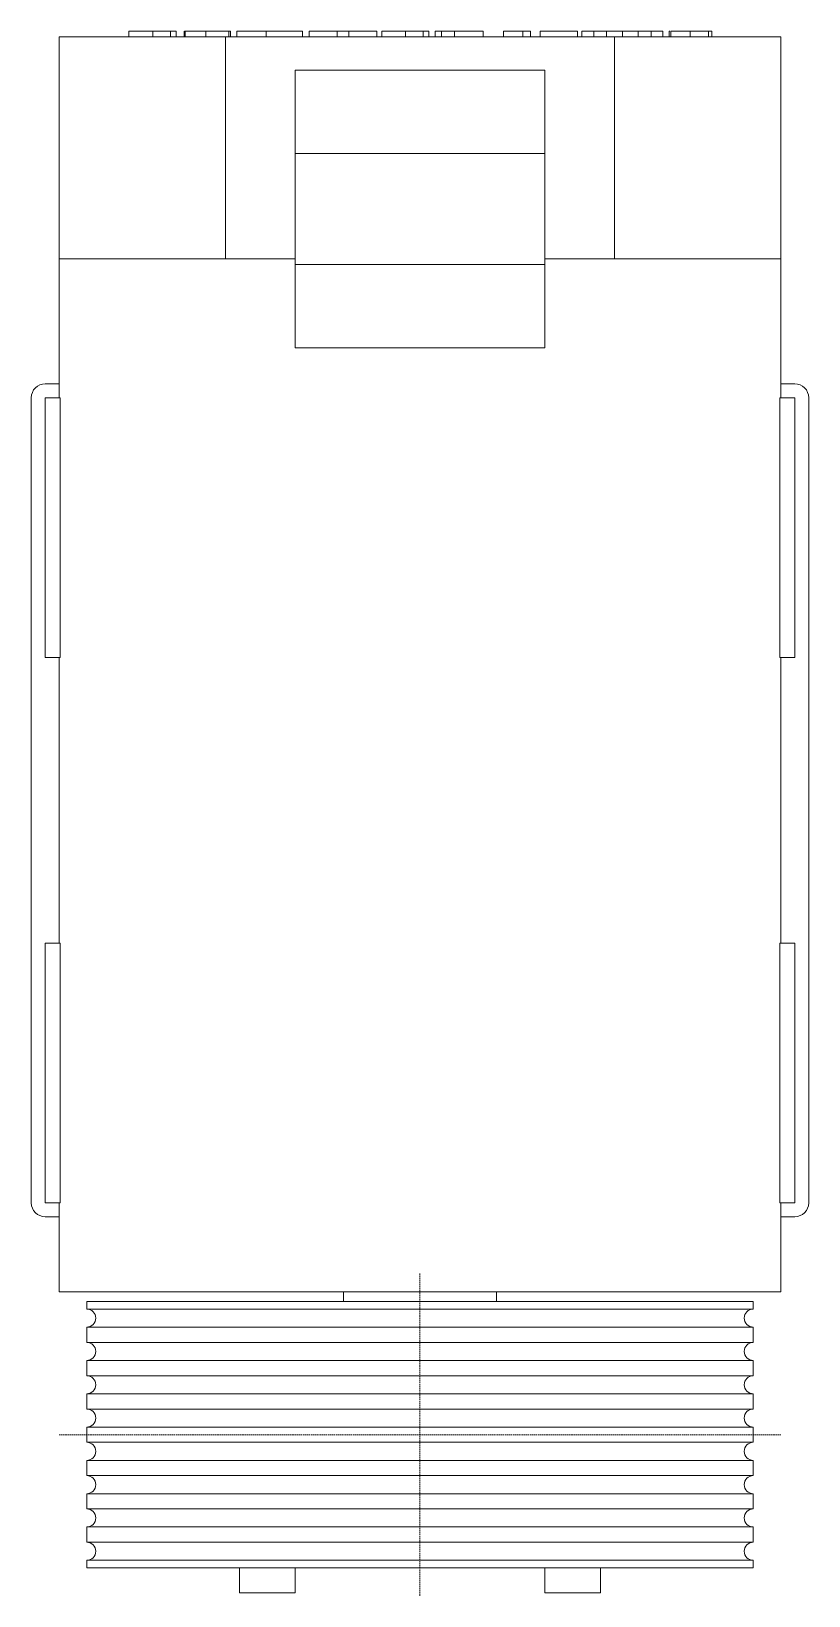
# Model space of a CAD drawing. Header units: millimetres. Extents: x -140 to 140, y -58 to 505.
import ezdxf

# ---------------------------------------------------------------- set-up
doc = ezdxf.new("R2010")
doc.units = ezdxf.units.MM
doc.linetypes.add('DASHED', pattern=[0.75, 0.5, -0.25])

msp = doc.modelspace()

# ---------------------------------------------------------------- wipeouts: each hides what was drawn before it
msp.add_wipeout([(2.18, 505.5), (-104.81, 505.5), (-104.81, 503.5), (-130, 503.5), (-130, 378.5), (-135, 378.5), (-138.54, 377.04), (-140, 373.5), (-140, 83.5), (-138.54, 79.96), (-135, 78.5), (-130, 78.5), (-130, 51.5), (-120, 51.5), (-120, -48), (-65, -48), (-65, -57), (-45, -57), (-45, -48), (0, -48), (45, -48), (45, -57), (65, -57), (65, -48), (120, -48), (120, 51.5), (130, 51.5), (130, 78.5), (135, 78.5), (138.54, 79.96), (140, 83.5), (140, 373.5), (138.54, 377.04), (135, 378.5), (130, 378.5), (130, 503.5), (104.81, 503.5), (104.81, 505.5), (-2.18, 505.5)])

# ---------------------------------------------------------------- next in the draw order: linework, layer by layer
at = {"color": 152, "linetype": 'Continuous', "lineweight": 15, "true_color": 0x2776bb}
for p, q in [((-130, 423.5), (-130, 503.5)), ((-130, 503.5), (-70, 503.5)), ((-104.81, 505.5), (-104.81, 503.5)), ((-96.24, 505.5), (-96.24, 503.5)), ((-89.87, 505.5), (-89.87, 503.5)), ((-87.82, 505.5), (-87.82, 503.5)), ((-84.94, 505.5), (-84.94, 503.5)), ((-84.79, 505.5), (-84.94, 505.5)), ((-84.62, 505.5), (-84.62, 503.5)), ((-77.11, 505.5), (-77.11, 503.5)), ((-70, 503.5), (-70, 423.5)), ((-70, 503.5), (70, 503.5)), ((-68.91, 505.5), (-68.91, 503.5)), ((-68.27, 505.5), (-68.74, 505.5)), ((-68.27, 505.5), (-68.27, 503.5)), ((-66.03, 505.5), (-66.03, 503.5)), ((-55.36, 505.5), (-55.36, 503.5)), ((-42.31, 505.5), (-42.31, 503.5)), ((-39.9, 505.5), (-39.9, 503.5)), ((-29.81, 505.5), (-39.9, 505.5)), ((-29.81, 505.5), (-29.81, 503.5)), ((-25.65, 505.5), (-29.81, 505.5)), ((-25.65, 505.5), (-25.65, 503.5)), ((-15.54, 505.5), (-25.65, 505.5)), ((-15.54, 505.5), (-15.54, 503.5)), ((-13.78, 505.5), (-13.78, 503.5)), ((-5.21, 505.5), (-5.21, 503.5)), ((1.15, 505.5), (1.15, 503.5)), ((3.21, 505.5), (3.21, 503.5)), ((5.45, 505.5), (5.45, 503.5)), ((7.69, 505.5), (5.45, 505.5)), ((7.69, 505.5), (7.69, 503.5)), ((12.37, 505.5), (7.69, 505.5)), ((12.37, 505.5), (12.37, 503.5)), ((22.76, 505.5), (12.37, 505.5)), ((22.76, 505.5), (22.76, 503.5)), ((37.06, 505.5), (30.13, 505.5)), ((30.13, 505.5), (30.13, 503.5)), ((37.06, 505.5), (37.06, 503.5)), ((39.74, 505.5), (37.06, 505.5)), ((39.74, 505.5), (39.74, 503.5)), ((43.27, 505.5), (43.27, 503.5)), ((56.73, 505.5), (43.27, 505.5)), ((56.73, 505.5), (56.73, 503.5)), ((58.33, 505.5), (58.33, 503.5)), ((62.56, 505.5), (58.33, 505.5)), ((62.56, 505.5), (62.56, 503.5)), ((67.17, 505.5), (62.56, 505.5)), ((67.17, 505.5), (67.17, 503.5)), ((72.92, 505.5), (67.17, 505.5)), ((70, 423.5), (70, 503.5)), ((70, 503.5), (130, 503.5)), ((72.92, 505.5), (72.92, 503.5)), ((78.62, 505.5), (72.92, 505.5)), ((78.62, 505.5), (78.62, 503.5)), ((83.28, 505.5), (78.62, 505.5)), ((83.28, 505.5), (83.28, 503.5)), ((87.5, 505.5), (83.28, 505.5)), ((87.5, 505.5), (87.5, 503.5)), ((89.74, 505.5), (89.74, 503.5)), ((90.38, 505.5), (90.38, 503.5)), ((97.29, 505.5), (97.29, 503.5)), ((103.85, 505.5), (103.85, 503.5)), ((105.13, 505.5), (104.02, 505.5)), ((105.13, 505.5), (105.13, 503.5)), ((130, 503.5), (130, 423.5)), ((-45, 491.5), (45, 491.5)), ((-45, 461.5), (-45, 491.5)), ((45, 491.5), (45, 461.5)), ((45, 461.5), (-45, 461.5)), ((-45, 461.5), (-45, 421.5)), ((45, 461.5), (45, 421.5)), ((-130, 423.5), (-130, 373.5)), ((-70, 423.5), (-130, 423.5)), ((-70, 423.5), (-45, 423.5)), ((45, 423.5), (70, 423.5)), ((130, 423.5), (70, 423.5)), ((130, 373.5), (130, 423.5)), ((-45, 421.5), (45, 421.5)), ((-45, 391.5), (-45, 421.5)), ((45, 421.5), (45, 391.5)), ((45, 391.5), (-45, 391.5)), ((-135, 378.5), (-130, 378.5)), ((130, 378.5), (135, 378.5)), ((-140, 83.5), (-140, 373.5)), ((-135, 373.5), (-135, 280)), ((-129.61, 373.5), (-135, 373.5)), ((-129.61, 280), (-129.61, 373.5)), ((129.61, 373.5), (129.61, 280)), ((135, 373.5), (129.61, 373.5)), ((135, 373.5), (135, 280)), ((140, 373.5), (140, 83.5)), ((-129.61, 280), (-135, 280)), ((-130, 280), (-130, 177)), ((135, 280), (129.61, 280)), ((130, 177), (130, 280)), ((-135, 177), (-135, 83.5)), ((-129.61, 177), (-135, 177)), ((-129.61, 83.5), (-129.61, 177)), ((129.61, 177), (129.61, 83.5)), ((135, 177), (129.61, 177)), ((135, 177), (135, 83.5)), ((-129.61, 83.5), (-135, 83.5)), ((135, 83.5), (129.61, 83.5)), ((130, 51.5), (130, 83.5)), ((-130, 78.5), (-135, 78.5)), ((135, 78.5), (130, 78.5)), ((130, 51.5), (-130, 51.5)), ((-27.5, 51.5), (-27.5, 48)), ((27.5, 48), (27.5, 51.5)), ((-65, -48), (-65, -57)), ((-45, -57), (-45, -48)), ((45, -48), (45, -57)), ((65, -57), (65, -48)), ((-45, -57), (-65, -57)), ((65, -57), (45, -57))]:
    msp.add_line(p, q, dxfattribs=at)
at = {"color": 7, "linetype": 'Continuous', "lineweight": 15}
msp.add_line((-130, 83.5), (-130, 51.5), dxfattribs=at)
at = {"color": 251, "linetype": 'DASHED', "lineweight": 9, "true_color": 0x636466}
for p, q in [((0, 58), (0, -58)), ((-130, 0), (130, 0))]:
    msp.add_line(p, q, dxfattribs=at)
at = {"color": 40, "linetype": 'Continuous', "lineweight": 15, "true_color": 0xf8d731}
for p, q in [((-120, 48), (-120, 45.25)), ((120, 48), (-120, 48)), ((120, 45.25), (-120, 45.25)), ((120, 45.25), (120, 48)), ((-120, 38.75), (-120, 33.25)), ((120, 38.75), (-120, 38.75)), ((120, 33.25), (120, 38.75)), ((-120, 33.25), (120, 33.25)), ((-120, 26.75), (-120, 21.25)), ((-120, 26.75), (120, 26.75)), ((120, 21.25), (120, 26.75)), ((120, 21.25), (-120, 21.25)), ((-120, 14.75), (-120, 9.25)), ((-120, 14.75), (120, 14.75)), ((120, 9.25), (120, 14.75)), ((120, 9.25), (-120, 9.25)), ((-120, 2.75), (-120, -2.75)), ((120, 2.75), (-120, 2.75)), ((120, -2.75), (120, 2.75)), ((120, -2.75), (-120, -2.75)), ((-120, -9.25), (-120, -14.75)), ((120, -9.25), (-120, -9.25)), ((120, -14.75), (120, -9.25)), ((120, -14.75), (-120, -14.75)), ((-120, -21.25), (-120, -26.75)), ((120, -21.25), (-120, -21.25)), ((120, -26.75), (120, -21.25)), ((-120, -26.75), (120, -26.75)), ((-120, -33.25), (-120, -38.75)), ((-120, -33.25), (120, -33.25)), ((120, -38.75), (120, -33.25)), ((120, -38.75), (-120, -38.75)), ((-120, -45.25), (-120, -48)), ((-120, -45.25), (120, -45.25)), ((120, -48), (-120, -48)), ((120, -48), (120, -45.25))]:
    msp.add_line(p, q, dxfattribs=at)
at = {"color": 152, "linetype": 'Continuous', "lineweight": 15, "true_color": 0x2776bb}
for centre, start, end in [((-135, 373.5), 90, 180), ((135, 373.5), 0, 90), ((-135, 83.5), 180, 270), ((135, 83.5), 270, 0)]:
    msp.add_arc(centre, 5, start, end, dxfattribs=at)
at = {"color": 40, "linetype": 'Continuous', "lineweight": 15, "true_color": 0xf8d731}
for centre, start, end in [((-120, 42), 270, 90), ((120, 42), 90, 270), ((-120, 30), 270, 90), ((120, 30), 90, 270), ((-120, 18), 270, 90), ((120, 18), 90, 270), ((-120, 6), 270, 90), ((120, 6), 90, 270), ((-120, -6), 270, 90), ((120, -6), 90, 270), ((-120, -18), 270, 90), ((120, -18), 90, 270), ((-120, -30), 270, 90), ((120, -30), 90, 270), ((-120, -42), 270, 90), ((120, -42), 90, 270)]:
    msp.add_arc(centre, 3.25, start, end, dxfattribs=at)
at = {"color": 152, "linetype": 'Continuous', "lineweight": 15, "true_color": 0x2776bb}
for points, knots in [([(-96.24, 505.5), (-96.98, 505.5), (-98.46, 505.5), (-100.54, 505.5), (-102.23, 505.5), (-103.53, 505.5), (-104.37, 505.5), (-104.76, 505.5), (-104.79, 505.5), (-104.81, 505.5)], [0, 0, 0, 0, 0.124965, 0.249746, 0.374503, 0.499492, 0.666121, 0.833019, 1, 1, 1, 1]), ([(-89.87, 505.5), (-90.3, 505.5), (-91.16, 505.5), (-92.84, 505.5), (-94.58, 505.5), (-95.69, 505.5), (-96.24, 505.5)], [0, 0, 0, 0, 0.280011, 0.559669, 0.779748, 1, 1, 1, 1]), ([(-87.82, 505.5), (-87.84, 505.5), (-87.87, 505.5), (-88.22, 505.5), (-88.79, 505.5), (-89.51, 505.5), (-89.87, 505.5)], [0, 0, 0, 0, 0.280155, 0.56025, 0.780246, 1, 1, 1, 1]), ([(-77.11, 505.5), (-77.85, 505.5), (-79.32, 505.5), (-81.37, 505.5), (-83.07, 505.5), (-84.33, 505.5), (-84.52, 505.5), (-84.62, 505.5)], [0, 0, 0, 0, 0.186882, 0.373532, 0.560169, 0.780236, 1, 1, 1, 1]), ([(-68.91, 505.5), (-68.98, 505.5), (-69.13, 505.5), (-70.01, 505.5), (-71.65, 505.5), (-74.11, 505.5), (-76.11, 505.5), (-77.11, 505.5)], [0, 0, 0, 0, 0.187176, 0.3741, 0.560801, 0.780219, 1, 1, 1, 1]), ([(-55.36, 505.5), (-56.49, 505.5), (-58.76, 505.5), (-61.72, 505.5), (-64.19, 505.5), (-65.41, 505.5), (-66.03, 505.5)], [0, 0, 0, 0, 0.2798485, 0.5597739, 0.7798845, 1, 1, 1, 1]), ([(-42.31, 505.5), (-42.39, 505.5), (-42.57, 505.5), (-44.19, 505.5), (-46.65, 505.5), (-49.46, 505.5), (-52.33, 505.5), (-54.35, 505.5), (-55.36, 505.5)], [0, 0, 0, 0, 0.186672, 0.373137, 0.559584, 0.706409, 0.853184, 1, 1, 1, 1]), ([(-5.21, 505.5), (-5.96, 505.5), (-7.44, 505.5), (-9.51, 505.5), (-11.21, 505.5), (-12.51, 505.5), (-13.34, 505.5), (-13.73, 505.5), (-13.76, 505.5), (-13.78, 505.5)], [0, 0, 0, 0, 0.124965, 0.249746, 0.374503, 0.499492, 0.666121, 0.833019, 1, 1, 1, 1]), ([(1.15, 505.5), (0.72, 505.5), (-0.14, 505.5), (-1.82, 505.5), (-3.55, 505.5), (-4.66, 505.5), (-5.21, 505.5)], [0, 0, 0, 0, 0.280011, 0.559669, 0.779748, 1, 1, 1, 1]), ([(3.21, 505.5), (3.19, 505.5), (3.16, 505.5), (2.81, 505.5), (2.23, 505.5), (1.51, 505.5), (1.15, 505.5)], [0, 0, 0, 0, 0.280155, 0.56025, 0.780246, 1, 1, 1, 1]), ([(90.03, 505.5), (89.97, 505.5), (89.76, 505.5), (89.75, 505.5), (89.74, 505.5)], [0, 0, 0, 0, 0.292948, 1, 1, 1, 1]), ([(97.29, 505.5), (96.51, 505.5), (94.97, 505.5), (93.05, 505.5), (91.58, 505.5), (90.78, 505.5), (90.38, 505.5)], [0, 0, 0, 0, 0.279657, 0.559239, 0.779557, 1, 1, 1, 1]), ([(103.85, 505.5), (103.8, 505.5), (103.7, 505.5), (102.81, 505.5), (101.42, 505.5), (99.53, 505.5), (98.03, 505.5), (97.29, 505.5)], [0, 0, 0, 0, 0.186776, 0.373409, 0.560282, 0.780019, 1, 1, 1, 1])]:
    msp.add_open_spline(points, degree=3, knots=knots, dxfattribs=at)

doc.saveas('drawing.dxf')
